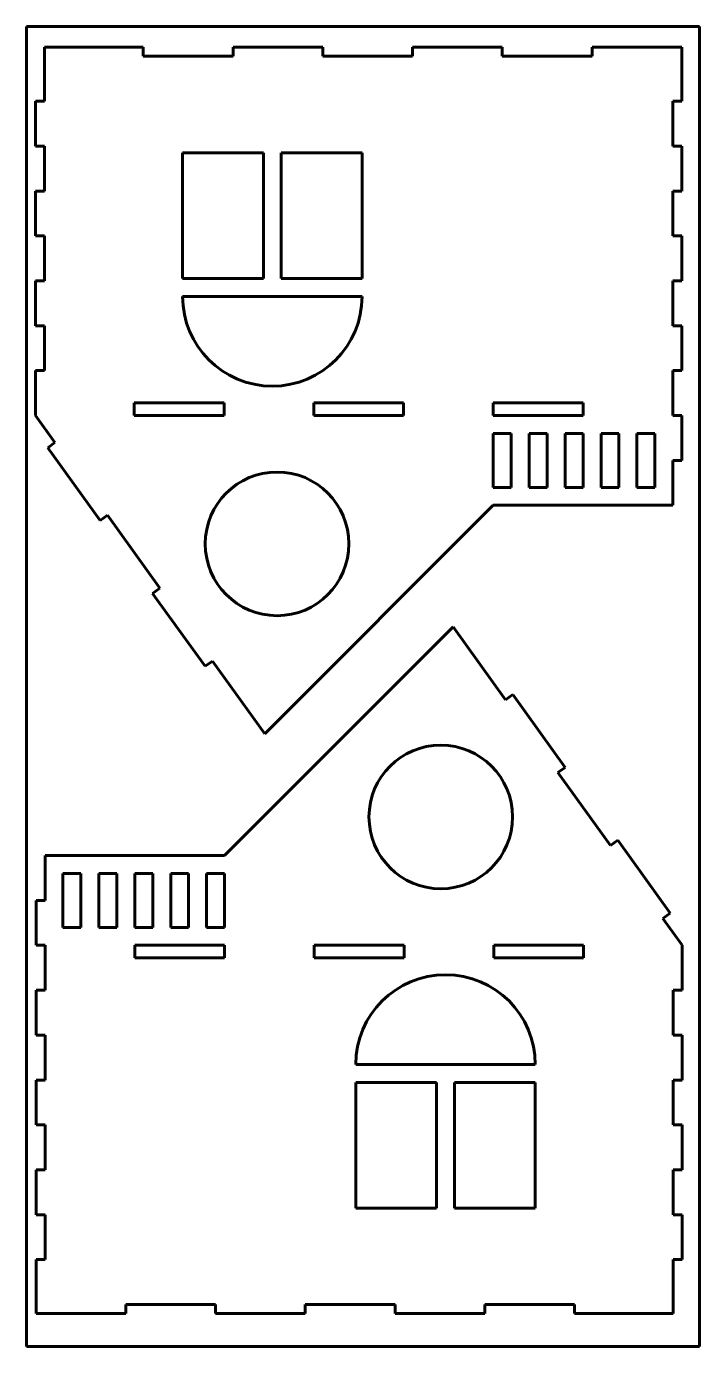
# Model space of a CAD drawing. Header units: millimetres. Extents: x 0 to 375, y 0 to 735.
import ezdxf

# ---------------------------------------------------------------- set-up
doc = ezdxf.new("R2010")
doc.units = ezdxf.units.MM
doc.linetypes.add('K5LT_BASIC', pattern=[0])

# ---------------------------------------------------------------- blocks, each defined once
blk = doc.blocks.new('U0')
at = {"color": 5, "linetype": 'K5LT_BASIC', "lineweight": 60, "true_color": 0x0000ff}
for p, q in [((375.02, 735.09), (0, 735.09)), ((0, 735.09), (0, 0)), ((375.02, 0), (375.02, 735.09)), ((0, 0), (375.02, 0))]:
    blk.add_line(p, q, dxfattribs=at)
blk = doc.blocks.new('U2')
at = {"color": 5, "linetype": 'K5LT_BASIC', "lineweight": 60, "true_color": 0x0000ff}
for p, q in [((20.37, 263.43), (30.37, 263.43)), ((20.37, 233.43), (20.37, 263.43)), ((30.37, 263.43), (30.37, 233.43)), ((30.37, 233.43), (20.37, 233.43))]:
    blk.add_line(p, q, dxfattribs=at)
blk = doc.blocks.new('U3')
at = {"color": 5, "linetype": 'K5LT_BASIC', "lineweight": 60, "true_color": 0x0000ff}
for p, q in [((40.37, 263.43), (50.37, 263.43)), ((40.37, 233.43), (40.37, 263.43)), ((50.37, 263.43), (50.37, 233.43)), ((50.37, 233.43), (40.37, 233.43))]:
    blk.add_line(p, q, dxfattribs=at)
blk = doc.blocks.new('U4')
at = {"color": 5, "linetype": 'K5LT_BASIC', "lineweight": 60, "true_color": 0x0000ff}
for p, q in [((60.37, 263.43), (70.37, 263.43)), ((60.37, 233.43), (60.37, 263.43)), ((70.37, 263.43), (70.37, 233.43)), ((70.37, 233.43), (60.37, 233.43))]:
    blk.add_line(p, q, dxfattribs=at)
blk = doc.blocks.new('U5')
at = {"color": 5, "linetype": 'K5LT_BASIC', "lineweight": 60, "true_color": 0x0000ff}
for p, q in [((80.37, 263.43), (90.37, 263.43)), ((80.37, 233.43), (80.37, 263.43)), ((90.37, 263.43), (90.37, 233.43)), ((90.37, 233.43), (80.37, 233.43))]:
    blk.add_line(p, q, dxfattribs=at)
blk = doc.blocks.new('U6')
at = {"color": 5, "linetype": 'K5LT_BASIC', "lineweight": 60, "true_color": 0x0000ff}
for p, q in [((100.37, 263.43), (110.37, 263.43)), ((100.37, 233.43), (100.37, 263.43)), ((110.37, 263.43), (110.37, 233.43)), ((110.37, 233.43), (100.37, 233.43))]:
    blk.add_line(p, q, dxfattribs=at)
blk = doc.blocks.new('U7')
at = {"color": 5, "linetype": 'K5LT_BASIC', "lineweight": 60, "true_color": 0x0000ff}
for p, q in [((60.37, 223.43), (110.37, 223.43)), ((60.37, 216.43), (60.37, 223.43)), ((110.37, 223.43), (110.37, 216.43)), ((110.37, 216.43), (60.37, 216.43))]:
    blk.add_line(p, q, dxfattribs=at)
blk = doc.blocks.new('U8')
at = {"color": 5, "linetype": 'K5LT_BASIC', "lineweight": 60, "true_color": 0x0000ff}
for p, q in [((160.37, 223.43), (210.37, 223.43)), ((160.37, 216.43), (160.37, 223.43)), ((210.37, 223.43), (210.37, 216.43)), ((210.37, 216.43), (160.37, 216.43))]:
    blk.add_line(p, q, dxfattribs=at)
blk = doc.blocks.new('U9')
at = {"color": 5, "linetype": 'K5LT_BASIC', "lineweight": 60, "true_color": 0x0000ff}
for p, q in [((260.37, 223.43), (310.37, 223.43)), ((260.37, 216.43), (260.37, 223.43)), ((310.37, 223.43), (310.37, 216.43)), ((310.37, 216.43), (260.37, 216.43))]:
    blk.add_line(p, q, dxfattribs=at)
blk = doc.blocks.new('U1')
at = {"color": 5, "linetype": 'K5LT_BASIC', "lineweight": 60, "true_color": 0x0000ff}
for p, q in [((110.37, 273.43), (237.65, 400.71)), ((237.65, 400.71), (266.87, 360.14)), ((266.87, 360.14), (270.93, 363.06)), ((270.93, 363.06), (300.16, 322.5)), ((300.16, 322.5), (296.1, 319.57)), ((296.1, 319.57), (325.33, 279.01)), ((325.33, 279.01), (329.39, 281.93)), ((329.39, 281.93), (358.61, 241.36)), ((10.37, 248.43), (10.37, 273.43)), ((10.37, 273.43), (110.37, 273.43)), ((10.37, 248.43), (5.37, 248.43)), ((5.37, 248.43), (5.37, 223.43)), ((358.61, 241.36), (354.56, 238.44)), ((354.56, 238.44), (365.37, 223.43)), ((5.37, 223.43), (10.37, 223.43)), ((10.37, 223.43), (10.37, 198.43)), ((365.37, 223.43), (365.37, 198.43)), ((10.37, 198.43), (5.37, 198.43)), ((5.37, 198.43), (5.37, 173.43)), ((365.37, 198.43), (360.37, 198.43)), ((360.37, 198.43), (360.37, 173.43)), ((5.37, 173.43), (10.37, 173.43)), ((10.37, 173.43), (10.37, 148.43)), ((360.37, 173.43), (365.37, 173.43)), ((365.37, 173.43), (365.37, 148.43)), ((183.49, 157.09), (283.49, 157.09)), ((10.37, 148.43), (5.37, 148.43)), ((5.37, 148.43), (5.37, 123.43)), ((183.49, 147.1), (183.49, 77.09)), ((183.49, 147.1), (228.49, 147.1)), ((228.49, 77.09), (228.49, 147.1)), ((238.49, 147.1), (238.49, 77.09)), ((238.49, 147.1), (283.48, 147.1)), ((283.48, 147.1), (283.48, 77.09)), ((365.37, 148.43), (360.37, 148.43)), ((360.37, 148.43), (360.37, 123.43)), ((5.37, 123.43), (10.37, 123.43)), ((10.37, 123.43), (10.37, 98.43)), ((360.37, 123.43), (365.37, 123.43)), ((365.37, 123.43), (365.37, 98.43)), ((10.37, 98.43), (5.37, 98.43)), ((5.37, 98.43), (5.37, 73.43)), ((365.37, 98.43), (360.37, 98.43)), ((360.37, 98.43), (360.37, 73.43)), ((183.49, 77.09), (228.49, 77.09)), ((238.49, 77.09), (283.48, 77.09)), ((5.37, 73.43), (10.37, 73.43)), ((10.37, 73.43), (10.37, 48.43)), ((360.37, 73.43), (365.37, 73.43)), ((365.37, 73.43), (365.37, 48.43)), ((10.37, 48.43), (5.37, 48.43)), ((5.37, 48.43), (5.37, 23.43)), ((365.37, 48.43), (360.37, 48.43)), ((360.37, 48.43), (360.37, 18.43)), ((5.37, 23.43), (5.37, 18.43)), ((55.37, 18.43), (55.37, 23.43)), ((55.37, 23.43), (105.37, 23.43)), ((105.37, 23.43), (105.37, 18.43)), ((155.37, 18.43), (155.37, 23.43)), ((155.37, 23.43), (205.37, 23.43)), ((205.37, 23.43), (205.37, 18.43)), ((255.37, 18.43), (255.37, 23.43)), ((255.37, 23.43), (305.37, 23.43)), ((305.37, 23.43), (305.37, 18.43)), ((5.37, 18.43), (55.37, 18.43)), ((105.37, 18.43), (155.37, 18.43)), ((205.37, 18.43), (255.37, 18.43)), ((305.37, 18.43), (360.37, 18.43))]:
    blk.add_line(p, q, dxfattribs=at)
blk.add_circle((230.85, 294.91), 40, dxfattribs=at)
for start, end in [(90, 180), (0, 90)]:
    blk.add_arc((233.49, 157.09), 50, start, end, dxfattribs=at)
for name in ['U2', 'U3', 'U4', 'U5', 'U6', 'U7', 'U8', 'U9']:
    blk.add_blockref(name, (0, 0))
blk = doc.blocks.new('U11')
at = {"color": 5, "linetype": 'K5LT_BASIC', "lineweight": 60, "true_color": 0x0000ff}
for p, q in [((340.11, 478.44), (340.11, 508.44)), ((340.11, 508.44), (350.11, 508.44)), ((350.11, 508.44), (350.11, 478.44)), ((350.11, 478.44), (340.11, 478.44))]:
    blk.add_line(p, q, dxfattribs=at)
blk = doc.blocks.new('U12')
at = {"color": 5, "linetype": 'K5LT_BASIC', "lineweight": 60, "true_color": 0x0000ff}
for p, q in [((320.11, 478.44), (320.11, 508.44)), ((320.11, 508.44), (330.11, 508.44)), ((330.11, 508.44), (330.11, 478.44)), ((330.11, 478.44), (320.11, 478.44))]:
    blk.add_line(p, q, dxfattribs=at)
blk = doc.blocks.new('U13')
at = {"color": 5, "linetype": 'K5LT_BASIC', "lineweight": 60, "true_color": 0x0000ff}
for p, q in [((300.11, 478.44), (300.11, 508.44)), ((300.11, 508.44), (310.11, 508.44)), ((310.11, 508.44), (310.11, 478.44)), ((310.11, 478.44), (300.11, 478.44))]:
    blk.add_line(p, q, dxfattribs=at)
blk = doc.blocks.new('U14')
at = {"color": 5, "linetype": 'K5LT_BASIC', "lineweight": 60, "true_color": 0x0000ff}
for p, q in [((280.11, 478.44), (280.11, 508.44)), ((280.11, 508.44), (290.11, 508.44)), ((290.11, 508.44), (290.11, 478.44)), ((290.11, 478.44), (280.11, 478.44))]:
    blk.add_line(p, q, dxfattribs=at)
blk = doc.blocks.new('U15')
at = {"color": 5, "linetype": 'K5LT_BASIC', "lineweight": 60, "true_color": 0x0000ff}
for p, q in [((260.11, 478.44), (260.11, 508.44)), ((260.11, 508.44), (270.11, 508.44)), ((270.11, 508.44), (270.11, 478.44)), ((270.11, 478.44), (260.11, 478.44))]:
    blk.add_line(p, q, dxfattribs=at)
blk = doc.blocks.new('U16')
at = {"color": 5, "linetype": 'K5LT_BASIC', "lineweight": 60, "true_color": 0x0000ff}
for p, q in [((260.11, 518.44), (260.11, 525.44)), ((260.11, 525.44), (310.11, 525.44)), ((310.11, 525.44), (310.11, 518.44)), ((310.11, 518.44), (260.11, 518.44))]:
    blk.add_line(p, q, dxfattribs=at)
blk = doc.blocks.new('U17')
at = {"color": 5, "linetype": 'K5LT_BASIC', "lineweight": 60, "true_color": 0x0000ff}
for p, q in [((160.11, 518.44), (160.11, 525.44)), ((160.11, 525.44), (210.11, 525.44)), ((210.11, 525.44), (210.11, 518.44)), ((210.11, 518.44), (160.11, 518.44))]:
    blk.add_line(p, q, dxfattribs=at)
blk = doc.blocks.new('U18')
at = {"color": 5, "linetype": 'K5LT_BASIC', "lineweight": 60, "true_color": 0x0000ff}
for p, q in [((60.11, 518.44), (60.11, 525.44)), ((60.11, 525.44), (110.11, 525.44)), ((110.11, 525.44), (110.11, 518.44)), ((110.11, 518.44), (60.11, 518.44))]:
    blk.add_line(p, q, dxfattribs=at)
blk = doc.blocks.new('U10')
at = {"color": 5, "linetype": 'K5LT_BASIC', "lineweight": 60, "true_color": 0x0000ff}
for p, q in [((10.11, 693.44), (10.11, 723.44)), ((65.11, 723.44), (10.11, 723.44)), ((65.11, 718.44), (65.11, 723.44)), ((165.11, 723.44), (115.11, 723.44)), ((115.11, 723.44), (115.11, 718.44)), ((165.11, 718.44), (165.11, 723.44)), ((265.11, 723.44), (215.11, 723.44)), ((215.11, 723.44), (215.11, 718.44)), ((265.11, 718.44), (265.11, 723.44)), ((365.11, 723.44), (315.11, 723.44)), ((315.11, 723.44), (315.11, 718.44)), ((365.11, 718.44), (365.11, 723.44)), ((115.11, 718.44), (65.11, 718.44)), ((215.11, 718.44), (165.11, 718.44)), ((315.11, 718.44), (265.11, 718.44)), ((365.11, 693.44), (365.11, 718.44)), ((5.11, 668.44), (5.11, 693.44)), ((5.11, 693.44), (10.11, 693.44)), ((360.11, 668.44), (360.11, 693.44)), ((360.11, 693.44), (365.11, 693.44)), ((10.11, 668.44), (5.11, 668.44)), ((10.11, 643.44), (10.11, 668.44)), ((87, 594.77), (87, 664.78)), ((131.99, 664.78), (87, 664.78)), ((131.99, 594.77), (131.99, 664.78)), ((141.99, 664.78), (141.99, 594.77)), ((186.99, 664.78), (141.99, 664.78)), ((186.99, 594.77), (186.99, 664.78)), ((365.11, 668.44), (360.11, 668.44)), ((365.11, 643.44), (365.11, 668.44)), ((5.11, 618.44), (5.11, 643.44)), ((5.11, 643.44), (10.11, 643.44)), ((360.11, 618.44), (360.11, 643.44)), ((360.11, 643.44), (365.11, 643.44)), ((10.11, 618.44), (5.11, 618.44)), ((10.11, 593.44), (10.11, 618.44)), ((365.11, 618.44), (360.11, 618.44)), ((365.11, 593.44), (365.11, 618.44)), ((5.11, 568.44), (5.11, 593.44)), ((5.11, 593.44), (10.11, 593.44)), ((131.99, 594.77), (87, 594.77)), ((186.99, 594.77), (141.99, 594.77)), ((360.11, 568.44), (360.11, 593.44)), ((360.11, 593.44), (365.11, 593.44)), ((186.99, 584.78), (86.99, 584.78)), ((10.11, 568.44), (5.11, 568.44)), ((10.11, 543.44), (10.11, 568.44)), ((365.11, 568.44), (360.11, 568.44)), ((365.11, 543.44), (365.11, 568.44)), ((5.11, 518.44), (5.11, 543.44)), ((5.11, 543.44), (10.11, 543.44)), ((360.11, 518.44), (360.11, 543.44)), ((360.11, 543.44), (365.11, 543.44)), ((15.92, 503.43), (5.11, 518.44)), ((365.11, 518.44), (360.11, 518.44)), ((365.11, 493.44), (365.11, 518.44)), ((11.87, 500.51), (15.92, 503.43)), ((41.09, 459.94), (11.87, 500.51)), ((360.11, 493.44), (360.11, 468.44)), ((360.11, 493.44), (365.11, 493.44)), ((260.11, 468.44), (132.83, 341.16)), ((360.11, 468.44), (260.11, 468.44)), ((45.15, 462.87), (41.09, 459.94)), ((74.38, 422.3), (45.15, 462.87)), ((70.32, 419.38), (74.38, 422.3)), ((99.55, 378.81), (70.32, 419.38)), ((103.61, 381.73), (99.55, 378.81)), ((132.83, 341.16), (103.61, 381.73))]:
    blk.add_line(p, q, dxfattribs=at)
blk.add_circle((139.63, 446.97), 40, dxfattribs=at)
for start, end in [(180, 270), (270, 0)]:
    blk.add_arc((136.99, 584.78), 50, start, end, dxfattribs=at)
for name in ['U18', 'U17', 'U16', 'U15', 'U14', 'U13', 'U12', 'U11']:
    blk.add_blockref(name, (0, 0))

msp = doc.modelspace()

# ---------------------------------------------------------------- block references
for name in ['U0', 'U10', 'U1']:
    msp.add_blockref(name, (0, 0))

doc.saveas('drawing.dxf')
